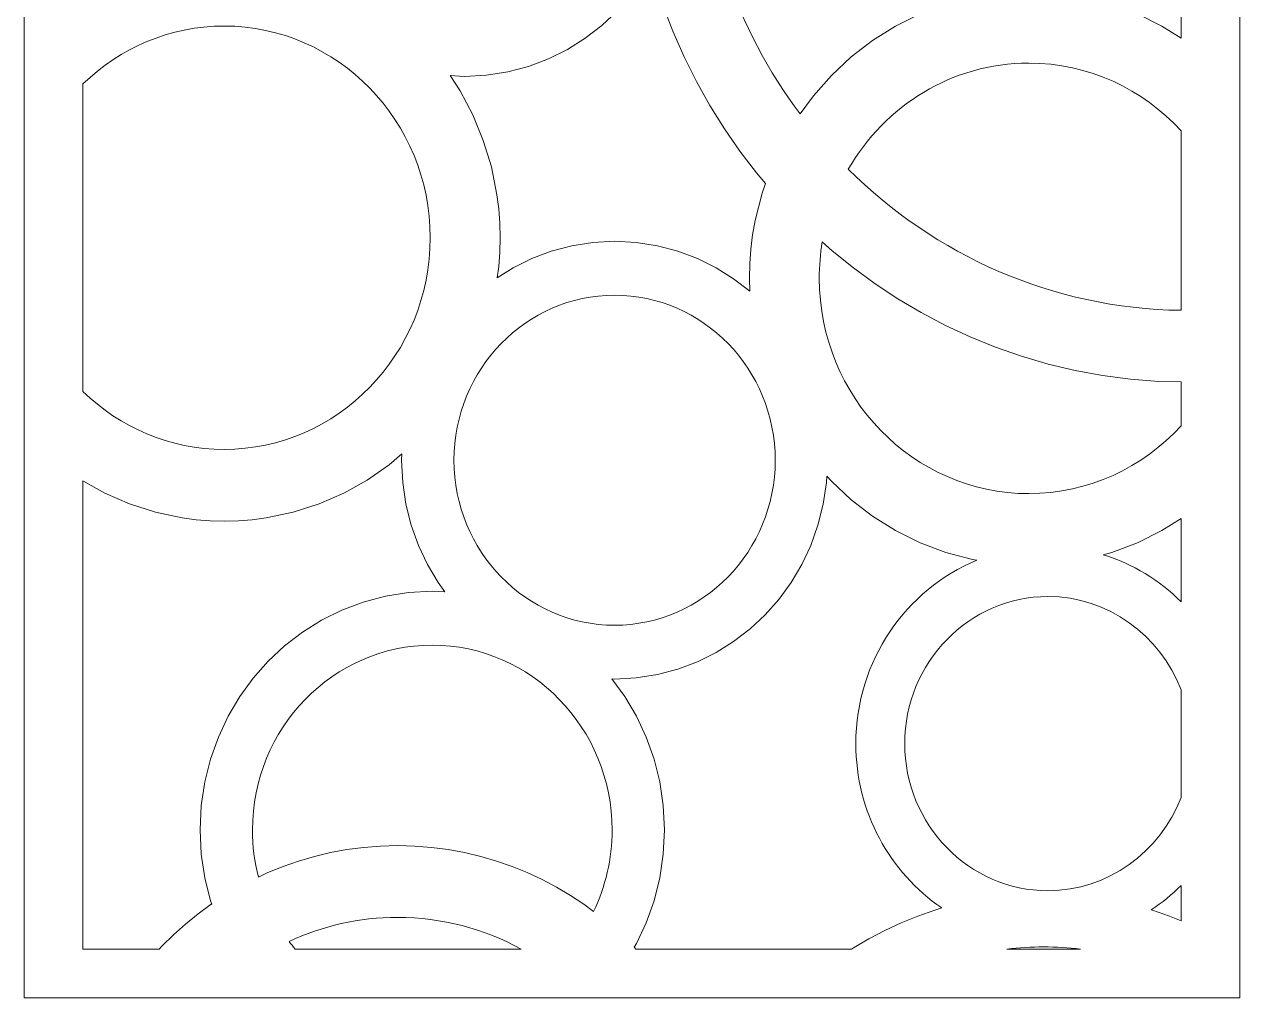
# Model space of a CAD drawing. Header units: centimetres. Extents: x -9.3 to 6.2, y -13.9 to 13.9.
# Drawn here: x -9.28 to -2.19, y -13.86 to -8.18 of the extents above; entities that cross this region are included whole.
import ezdxf

# ---------------------------------------------------------------- set-up
doc = ezdxf.new("R2010")
doc.units = ezdxf.units.CM
doc.header["$MEASUREMENT"] = 0
doc.layers.add('layer 1', color=7, linetype='Continuous')

msp = doc.modelspace()

# ---------------------------------------------------------------- linework, layer by layer
at = {"layer": 'layer 1', "color": 177, "lineweight": 9}
for points, knots in [([(-9.27723, 13.91214), (-9.27723, 13.91214), (-2.19323, 13.91214), (-2.19323, 13.91214), (-2.19323, 13.91214), (-2.19323, 13.91214), (-2.19323, -13.8571), (-2.19323, -13.8571), (-2.19323, -13.8571), (-2.19323, -13.8571), (-9.27723, -13.8571), (-9.27723, -13.8571), (-9.27723, -13.8571), (-9.27723, -13.8571), (-9.27723, 13.91214), (-9.27723, 13.91214)], [0, 0, 0, 0, 0.2, 0.2, 0.2, 0.2, 0.4, 0.4, 0.4, 0.4, 0.6, 0.6, 0.6, 0.6, 1, 1, 1, 1]), ([(-2.535, -6.63004), (-2.535, -6.63004), (-2.535, -8.26272), (-2.535, -8.26272), (-2.535, -8.26272), (-2.535, -8.26272), (-2.64666, -8.19287), (-2.64666, -8.19287), (-2.64666, -8.19287), (-2.64666, -8.19287), (-2.78906, -8.1222), (-2.78906, -8.1222), (-2.78906, -8.1222), (-2.78906, -8.1222), (-2.93883, -8.06568), (-2.93883, -8.06568), (-2.93883, -8.06568), (-2.93883, -8.06568), (-3.09506, -8.02423), (-3.09506, -8.02423), (-3.09506, -8.02423), (-3.09506, -8.02423), (-3.17526, -8.00944), (-3.17526, -8.00944), (-3.17526, -8.00944), (-3.17526, -8.00944), (-3.2567, -7.99875), (-3.2567, -7.99875), (-3.2567, -7.99875), (-3.2567, -7.99875), (-3.33919, -7.99227), (-3.33919, -7.99227), (-3.33919, -7.99227), (-3.33919, -7.99227), (-3.42257, -7.9901), (-3.42257, -7.9901), (-3.42257, -7.9901), (-3.42257, -7.9901), (-3.50595, -7.99227), (-3.50595, -7.99227), (-3.50595, -7.99227), (-3.50595, -7.99227), (-3.58846, -7.99875), (-3.58846, -7.99875), (-3.58846, -7.99875), (-3.58846, -7.99875), (-3.66988, -8.00944), (-3.66988, -8.00944), (-3.66988, -8.00944), (-3.66988, -8.00944), (-3.7501, -8.02423), (-3.7501, -8.02423), (-3.7501, -8.02423), (-3.7501, -8.02423), (-3.90631, -8.06568), (-3.90631, -8.06568), (-3.90631, -8.06568), (-3.90631, -8.06568), (-4.05608, -8.1222), (-4.05608, -8.1222), (-4.05608, -8.1222), (-4.05608, -8.1222), (-4.19848, -8.19287), (-4.19848, -8.19287), (-4.19848, -8.19287), (-4.19848, -8.19287), (-4.33263, -8.27679), (-4.33263, -8.27679), (-4.33263, -8.27679), (-4.33263, -8.27679), (-4.45781, -8.37308), (-4.45781, -8.37308), (-4.45781, -8.37308), (-4.45781, -8.37308), (-4.57325, -8.48093), (-4.57325, -8.48093), (-4.57325, -8.48093), (-4.57325, -8.48093), (-4.67818, -8.59958), (-4.67818, -8.59958), (-4.67818, -8.59958), (-4.67818, -8.59958), (-4.75513, -8.70522), (-4.75513, -8.70522), (-4.75513, -8.70522), (-5.12606, -8.21079), (-5.34719, -7.59212), (-5.34719, -6.92195), (-5.34719, -6.92195), (-5.34719, -6.22322), (-5.10686, -5.58043), (-4.70693, -5.07614), (-4.70693, -5.07614), (-4.70693, -5.07614), (-4.70744, -5.07725), (-4.70744, -5.07725), (-4.70744, -5.07725), (-4.70744, -5.07725), (-4.75313, -5.20518), (-4.75313, -5.20518), (-4.75313, -5.20518), (-4.75313, -5.20518), (-4.78665, -5.33859), (-4.78665, -5.33859), (-4.78665, -5.33859), (-4.78665, -5.33859), (-4.80726, -5.47667), (-4.80726, -5.47667), (-4.80726, -5.47667), (-4.80726, -5.47667), (-4.81428, -5.61838), (-4.81428, -5.61838), (-4.81428, -5.61838), (-4.81428, -5.61838), (-4.80726, -5.76011), (-4.80726, -5.76011), (-4.80726, -5.76011), (-4.80726, -5.76011), (-4.78665, -5.89818), (-4.78665, -5.89818), (-4.78665, -5.89818), (-4.78665, -5.89818), (-4.75313, -6.03159), (-4.75313, -6.03159), (-4.75313, -6.03159), (-4.75313, -6.03159), (-4.70744, -6.15953), (-4.70744, -6.15953), (-4.70744, -6.15953), (-4.70744, -6.15953), (-4.65027, -6.28115), (-4.65027, -6.28115), (-4.65027, -6.28115), (-4.65027, -6.28115), (-4.5824, -6.39579), (-4.5824, -6.39579), (-4.5824, -6.39579), (-4.5824, -6.39579), (-4.50449, -6.50272), (-4.50449, -6.50272), (-4.50449, -6.50272), (-4.50449, -6.50272), (-4.41723, -6.60136), (-4.41723, -6.60136), (-4.41723, -6.60136), (-4.41723, -6.60136), (-4.32126, -6.69104), (-4.32126, -6.69104), (-4.32126, -6.69104), (-4.32126, -6.69104), (-4.2172, -6.77111), (-4.2172, -6.77111), (-4.2172, -6.77111), (-4.2172, -6.77111), (-4.10566, -6.84087), (-4.10566, -6.84087), (-4.10566, -6.84087), (-4.10566, -6.84087), (-3.98731, -6.89961), (-3.98731, -6.89961), (-3.98731, -6.89961), (-3.98731, -6.89961), (-3.86284, -6.94658), (-3.86284, -6.94658), (-3.86284, -6.94658), (-3.86284, -6.94658), (-3.73302, -6.98102), (-3.73302, -6.98102), (-3.73302, -6.98102), (-3.73302, -6.98102), (-3.59867, -7.00221), (-3.59867, -7.00221), (-3.59867, -7.00221), (-3.59867, -7.00221), (-3.46077, -7.0094), (-3.46077, -7.0094), (-3.46077, -7.0094), (-3.46077, -7.0094), (-3.32289, -7.00221), (-3.32289, -7.00221), (-3.32289, -7.00221), (-3.32289, -7.00221), (-3.18854, -6.98102), (-3.18854, -6.98102), (-3.18854, -6.98102), (-3.18854, -6.98102), (-3.0587, -6.94658), (-3.0587, -6.94658), (-3.0587, -6.94658), (-3.0587, -6.94658), (-2.93423, -6.89961), (-2.93423, -6.89961), (-2.93423, -6.89961), (-2.93423, -6.89961), (-2.81588, -6.84087), (-2.81588, -6.84087), (-2.81588, -6.84087), (-2.81588, -6.84087), (-2.70435, -6.77111), (-2.70435, -6.77111), (-2.70435, -6.77111), (-2.70435, -6.77111), (-2.60028, -6.69104), (-2.60028, -6.69104), (-2.60028, -6.69104), (-2.60028, -6.69104), (-2.535, -6.63004), (-2.535, -6.63004)], [0, 0, 0, 0, 0.0188679, 0.0188679, 0.0188679, 0.0188679, 0.0377358, 0.0377358, 0.0377358, 0.0377358, 0.0566038, 0.0566038, 0.0566038, 0.0566038, 0.0754717, 0.0754717, 0.0754717, 0.0754717, 0.0943396, 0.0943396, 0.0943396, 0.0943396, 0.1132075, 0.1132075, 0.1132075, 0.1132075, 0.1320755, 0.1320755, 0.1320755, 0.1320755, 0.1509434, 0.1509434, 0.1509434, 0.1509434, 0.1698113, 0.1698113, 0.1698113, 0.1698113, 0.1886792, 0.1886792, 0.1886792, 0.1886792, 0.2075472, 0.2075472, 0.2075472, 0.2075472, 0.2264151, 0.2264151, 0.2264151, 0.2264151, 0.245283, 0.245283, 0.245283, 0.245283, 0.2641509, 0.2641509, 0.2641509, 0.2641509, 0.2830189, 0.2830189, 0.2830189, 0.2830189, 0.3018868, 0.3018868, 0.3018868, 0.3018868, 0.3207547, 0.3207547, 0.3207547, 0.3207547, 0.3396226, 0.3396226, 0.3396226, 0.3396226, 0.3584906, 0.3584906, 0.3584906, 0.3584906, 0.3773585, 0.3773585, 0.3773585, 0.3773585, 0.3962264, 0.3962264, 0.3962264, 0.3962264, 0.4150943, 0.4150943, 0.4150943, 0.4150943, 0.4339623, 0.4339623, 0.4339623, 0.4339623, 0.4528302, 0.4528302, 0.4528302, 0.4528302, 0.4716981, 0.4716981, 0.4716981, 0.4716981, 0.490566, 0.490566, 0.490566, 0.490566, 0.509434, 0.509434, 0.509434, 0.509434, 0.5283019, 0.5283019, 0.5283019, 0.5283019, 0.5471698, 0.5471698, 0.5471698, 0.5471698, 0.5660377, 0.5660377, 0.5660377, 0.5660377, 0.5849057, 0.5849057, 0.5849057, 0.5849057, 0.6037736, 0.6037736, 0.6037736, 0.6037736, 0.6226415, 0.6226415, 0.6226415, 0.6226415, 0.6415094, 0.6415094, 0.6415094, 0.6415094, 0.6603774, 0.6603774, 0.6603774, 0.6603774, 0.6792453, 0.6792453, 0.6792453, 0.6792453, 0.6981132, 0.6981132, 0.6981132, 0.6981132, 0.7169811, 0.7169811, 0.7169811, 0.7169811, 0.7358491, 0.7358491, 0.7358491, 0.7358491, 0.754717, 0.754717, 0.754717, 0.754717, 0.7735849, 0.7735849, 0.7735849, 0.7735849, 0.7924528, 0.7924528, 0.7924528, 0.7924528, 0.8113208, 0.8113208, 0.8113208, 0.8113208, 0.8301887, 0.8301887, 0.8301887, 0.8301887, 0.8490566, 0.8490566, 0.8490566, 0.8490566, 0.8679245, 0.8679245, 0.8679245, 0.8679245, 0.8867925, 0.8867925, 0.8867925, 0.8867925, 0.9056604, 0.9056604, 0.9056604, 0.9056604, 0.9245283, 0.9245283, 0.9245283, 0.9245283, 0.9433962, 0.9433962, 0.9433962, 0.9433962, 0.9622642, 0.9622642, 0.9622642, 0.9622642, 1, 1, 1, 1]), ([(-5.62673, -7.84605), (-5.62673, -7.84605), (-5.6074, -7.91575), (-5.6074, -7.91575), (-5.6074, -7.91575), (-5.6074, -7.91575), (-5.55602, -8.07127), (-5.55602, -8.07127), (-5.55602, -8.07127), (-5.55602, -8.07127), (-5.49752, -8.22327), (-5.49752, -8.22327), (-5.49752, -8.22327), (-5.49752, -8.22327), (-5.43213, -8.37154), (-5.43213, -8.37154), (-5.43213, -8.37154), (-5.43213, -8.37154), (-5.36005, -8.51584), (-5.36005, -8.51584), (-5.36005, -8.51584), (-5.36005, -8.51584), (-5.2815, -8.65595), (-5.2815, -8.65595), (-5.2815, -8.65595), (-5.2815, -8.65595), (-5.19669, -8.79168), (-5.19669, -8.79168), (-5.19669, -8.79168), (-5.19669, -8.79168), (-5.10582, -8.92283), (-5.10582, -8.92283), (-5.10582, -8.92283), (-5.10582, -8.92283), (-5.00912, -9.04919), (-5.00912, -9.04919), (-5.00912, -9.04919), (-5.00912, -9.04919), (-4.95737, -9.11056), (-4.95737, -9.11056), (-4.95737, -9.11056), (-4.95737, -9.11056), (-4.97729, -9.16636), (-4.97729, -9.16636), (-4.97729, -9.16636), (-4.97729, -9.16636), (-5.01762, -9.3269), (-5.01762, -9.3269), (-5.01762, -9.3269), (-5.01762, -9.3269), (-5.03202, -9.40935), (-5.03202, -9.40935), (-5.03202, -9.40935), (-5.03202, -9.40935), (-5.04243, -9.49304), (-5.04243, -9.49304), (-5.04243, -9.49304), (-5.04243, -9.49304), (-5.04873, -9.57781), (-5.04873, -9.57781), (-5.04873, -9.57781), (-5.04873, -9.57781), (-5.05086, -9.66351), (-5.05086, -9.66351), (-5.05086, -9.66351), (-5.05086, -9.66351), (-5.04899, -9.7384), (-5.04899, -9.7384), (-5.04899, -9.7384), (-5.04899, -9.7384), (-5.14276, -9.66627), (-5.14276, -9.66627), (-5.14276, -9.66627), (-5.14276, -9.66627), (-5.24507, -9.60229), (-5.24507, -9.60229), (-5.24507, -9.60229), (-5.24507, -9.60229), (-5.35364, -9.54839), (-5.35364, -9.54839), (-5.35364, -9.54839), (-5.35364, -9.54839), (-5.46784, -9.50529), (-5.46784, -9.50529), (-5.46784, -9.50529), (-5.46784, -9.50529), (-5.58697, -9.47369), (-5.58697, -9.47369), (-5.58697, -9.47369), (-5.58697, -9.47369), (-5.71018, -9.45426), (-5.71018, -9.45426), (-5.71018, -9.45426), (-5.71018, -9.45426), (-5.83669, -9.44766), (-5.83669, -9.44766), (-5.83669, -9.44766), (-5.83669, -9.44766), (-5.96318, -9.45426), (-5.96318, -9.45426), (-5.96318, -9.45426), (-5.96318, -9.45426), (-6.08642, -9.47369), (-6.08642, -9.47369), (-6.08642, -9.47369), (-6.08642, -9.47369), (-6.20553, -9.50529), (-6.20553, -9.50529), (-6.20553, -9.50529), (-6.20553, -9.50529), (-6.31973, -9.54839), (-6.31973, -9.54839), (-6.31973, -9.54839), (-6.31973, -9.54839), (-6.4283, -9.60229), (-6.4283, -9.60229), (-6.4283, -9.60229), (-6.4283, -9.60229), (-6.52041, -9.65989), (-6.52041, -9.65989), (-6.52041, -9.65989), (-6.52041, -9.65989), (-6.51236, -9.5951), (-6.51236, -9.5951), (-6.51236, -9.5951), (-6.51236, -9.5951), (-6.50614, -9.51137), (-6.50614, -9.51137), (-6.50614, -9.51137), (-6.50614, -9.51137), (-6.50405, -9.42678), (-6.50405, -9.42678), (-6.50405, -9.42678), (-6.50405, -9.42678), (-6.50614, -9.34216), (-6.50614, -9.34216), (-6.50614, -9.34216), (-6.50614, -9.34216), (-6.51236, -9.25843), (-6.51236, -9.25843), (-6.51236, -9.25843), (-6.51236, -9.25843), (-6.52263, -9.17579), (-6.52263, -9.17579), (-6.52263, -9.17579), (-6.52263, -9.17579), (-6.5549, -9.01436), (-6.5549, -9.01436), (-6.5549, -9.01436), (-6.5549, -9.01436), (-6.60208, -8.85895), (-6.60208, -8.85895), (-6.60208, -8.85895), (-6.60208, -8.85895), (-6.6633, -8.71059), (-6.6633, -8.71059), (-6.6633, -8.71059), (-6.6633, -8.71059), (-6.73766, -8.57015), (-6.73766, -8.57015), (-6.73766, -8.57015), (-6.73766, -8.57015), (-6.79582, -8.48179), (-6.79582, -8.48179), (-6.79582, -8.48179), (-6.79582, -8.48179), (-6.71274, -8.48612), (-6.71274, -8.48612), (-6.71274, -8.48612), (-6.71274, -8.48612), (-6.58418, -8.47943), (-6.58418, -8.47943), (-6.58418, -8.47943), (-6.58418, -8.47943), (-6.45892, -8.45968), (-6.45892, -8.45968), (-6.45892, -8.45968), (-6.45892, -8.45968), (-6.33786, -8.42755), (-6.33786, -8.42755), (-6.33786, -8.42755), (-6.33786, -8.42755), (-6.22179, -8.38376), (-6.22179, -8.38376), (-6.22179, -8.38376), (-6.22179, -8.38376), (-6.11144, -8.32899), (-6.11144, -8.32899), (-6.11144, -8.32899), (-6.11144, -8.32899), (-6.00745, -8.26394), (-6.00745, -8.26394), (-6.00745, -8.26394), (-6.00745, -8.26394), (-5.91045, -8.18931), (-5.91045, -8.18931), (-5.91045, -8.18931), (-5.91045, -8.18931), (-5.82098, -8.10572), (-5.82098, -8.10572), (-5.82098, -8.10572), (-5.82098, -8.10572), (-5.73963, -8.01376), (-5.73963, -8.01376), (-5.73963, -8.01376), (-5.73963, -8.01376), (-5.66702, -7.91408), (-5.66702, -7.91408), (-5.66702, -7.91408), (-5.66702, -7.91408), (-5.62673, -7.84605), (-5.62673, -7.84605)], [0, 0, 0, 0, 0.0185185, 0.0185185, 0.0185185, 0.0185185, 0.037037, 0.037037, 0.037037, 0.037037, 0.0555556, 0.0555556, 0.0555556, 0.0555556, 0.0740741, 0.0740741, 0.0740741, 0.0740741, 0.0925926, 0.0925926, 0.0925926, 0.0925926, 0.1111111, 0.1111111, 0.1111111, 0.1111111, 0.1296296, 0.1296296, 0.1296296, 0.1296296, 0.1481481, 0.1481481, 0.1481481, 0.1481481, 0.1666667, 0.1666667, 0.1666667, 0.1666667, 0.1851852, 0.1851852, 0.1851852, 0.1851852, 0.2037037, 0.2037037, 0.2037037, 0.2037037, 0.2222222, 0.2222222, 0.2222222, 0.2222222, 0.2407407, 0.2407407, 0.2407407, 0.2407407, 0.2592593, 0.2592593, 0.2592593, 0.2592593, 0.2777778, 0.2777778, 0.2777778, 0.2777778, 0.2962963, 0.2962963, 0.2962963, 0.2962963, 0.3148148, 0.3148148, 0.3148148, 0.3148148, 0.3333333, 0.3333333, 0.3333333, 0.3333333, 0.3518519, 0.3518519, 0.3518519, 0.3518519, 0.3703704, 0.3703704, 0.3703704, 0.3703704, 0.3888889, 0.3888889, 0.3888889, 0.3888889, 0.4074074, 0.4074074, 0.4074074, 0.4074074, 0.4259259, 0.4259259, 0.4259259, 0.4259259, 0.4444444, 0.4444444, 0.4444444, 0.4444444, 0.462963, 0.462963, 0.462963, 0.462963, 0.4814815, 0.4814815, 0.4814815, 0.4814815, 0.5, 0.5, 0.5, 0.5, 0.5185185, 0.5185185, 0.5185185, 0.5185185, 0.537037, 0.537037, 0.537037, 0.537037, 0.5555556, 0.5555556, 0.5555556, 0.5555556, 0.5740741, 0.5740741, 0.5740741, 0.5740741, 0.5925926, 0.5925926, 0.5925926, 0.5925926, 0.6111111, 0.6111111, 0.6111111, 0.6111111, 0.6296296, 0.6296296, 0.6296296, 0.6296296, 0.6481481, 0.6481481, 0.6481481, 0.6481481, 0.6666667, 0.6666667, 0.6666667, 0.6666667, 0.6851852, 0.6851852, 0.6851852, 0.6851852, 0.7037037, 0.7037037, 0.7037037, 0.7037037, 0.7222222, 0.7222222, 0.7222222, 0.7222222, 0.7407407, 0.7407407, 0.7407407, 0.7407407, 0.7592593, 0.7592593, 0.7592593, 0.7592593, 0.7777778, 0.7777778, 0.7777778, 0.7777778, 0.7962963, 0.7962963, 0.7962963, 0.7962963, 0.8148148, 0.8148148, 0.8148148, 0.8148148, 0.8333333, 0.8333333, 0.8333333, 0.8333333, 0.8518519, 0.8518519, 0.8518519, 0.8518519, 0.8703704, 0.8703704, 0.8703704, 0.8703704, 0.8888889, 0.8888889, 0.8888889, 0.8888889, 0.9074074, 0.9074074, 0.9074074, 0.9074074, 0.9259259, 0.9259259, 0.9259259, 0.9259259, 0.9444444, 0.9444444, 0.9444444, 0.9444444, 0.962963, 0.962963, 0.962963, 0.962963, 1, 1, 1, 1]), ([(-8.93547, -10.32337), (-8.93547, -10.32337), (-8.93547, -8.53013), (-8.93547, -8.53013), (-8.93547, -8.53013), (-8.72021, -8.32116), (-8.43024, -8.19272), (-8.11196, -8.19272), (-8.11196, -8.19272), (-7.45062, -8.19272), (-6.91122, -8.74709), (-6.91122, -9.42678), (-6.91122, -9.42678), (-6.91122, -10.10646), (-7.45062, -10.66081), (-8.11196, -10.66081), (-8.11196, -10.66081), (-8.43024, -10.66081), (-8.72021, -10.53233), (-8.93547, -10.32337)], [0, 0, 0, 0, 0.1666667, 0.1666667, 0.1666667, 0.1666667, 0.3333333, 0.3333333, 0.3333333, 0.3333333, 0.5, 0.5, 0.5, 0.5, 0.6666667, 0.6666667, 0.6666667, 0.6666667, 1, 1, 1, 1]), ([(-2.535, -8.80319), (-2.535, -8.80319), (-2.535, -9.84993), (-2.535, -9.84993), (-2.535, -9.84993), (-3.28676, -9.83999), (-3.96985, -9.5282), (-4.47453, -9.02754), (-4.47453, -9.02754), (-4.26173, -8.65759), (-3.86957, -8.40854), (-3.42257, -8.40854), (-3.42257, -8.40854), (-3.0735, -8.40854), (-2.7579, -8.56044), (-2.535, -8.80319)], [0, 0, 0, 0, 0.2, 0.2, 0.2, 0.2, 0.4, 0.4, 0.4, 0.4, 0.6, 0.6, 0.6, 0.6, 1, 1, 1, 1]), ([(-2.535, -10.26767), (-2.535, -10.26767), (-2.535, -10.52377), (-2.535, -10.52377), (-2.535, -10.52377), (-2.7579, -10.76652), (-3.07348, -10.91847), (-3.42257, -10.91847), (-3.42257, -10.91847), (-4.09514, -10.91847), (-4.64369, -10.3547), (-4.64369, -9.66351), (-4.64369, -9.66351), (-4.64369, -9.59107), (-4.63758, -9.52003), (-4.62602, -9.4509), (-4.62602, -9.4509), (-4.62602, -9.4509), (-4.5678, -9.50274), (-4.5678, -9.50274), (-4.5678, -9.50274), (-4.5678, -9.50274), (-4.44485, -9.60214), (-4.44485, -9.60214), (-4.44485, -9.60214), (-4.44485, -9.60214), (-4.31724, -9.69551), (-4.31724, -9.69551), (-4.31724, -9.69551), (-4.31724, -9.69551), (-4.18516, -9.78267), (-4.18516, -9.78267), (-4.18516, -9.78267), (-4.18516, -9.78267), (-4.04882, -9.86339), (-4.04882, -9.86339), (-4.04882, -9.86339), (-4.04882, -9.86339), (-3.90842, -9.93749), (-3.90842, -9.93749), (-3.90842, -9.93749), (-3.90842, -9.93749), (-3.76416, -10.00468), (-3.76416, -10.00468), (-3.76416, -10.00468), (-3.76416, -10.00468), (-3.61627, -10.06482), (-3.61627, -10.06482), (-3.61627, -10.06482), (-3.61627, -10.06482), (-3.46494, -10.11761), (-3.46494, -10.11761), (-3.46494, -10.11761), (-3.46494, -10.11761), (-3.31039, -10.16288), (-3.31039, -10.16288), (-3.31039, -10.16288), (-3.31039, -10.16288), (-3.15287, -10.20042), (-3.15287, -10.20042), (-3.15287, -10.20042), (-3.15287, -10.20042), (-2.99263, -10.22996), (-2.99263, -10.22996), (-2.99263, -10.22996), (-2.99263, -10.22996), (-2.82988, -10.25132), (-2.82988, -10.25132), (-2.82988, -10.25132), (-2.82988, -10.25132), (-2.66489, -10.26428), (-2.66489, -10.26428), (-2.66489, -10.26428), (-2.66489, -10.26428), (-2.535, -10.26767), (-2.535, -10.26767)], [0, 0, 0, 0, 0.05, 0.05, 0.05, 0.05, 0.1, 0.1, 0.1, 0.1, 0.15, 0.15, 0.15, 0.15, 0.2, 0.2, 0.2, 0.2, 0.25, 0.25, 0.25, 0.25, 0.3, 0.3, 0.3, 0.3, 0.35, 0.35, 0.35, 0.35, 0.4, 0.4, 0.4, 0.4, 0.45, 0.45, 0.45, 0.45, 0.5, 0.5, 0.5, 0.5, 0.55, 0.55, 0.55, 0.55, 0.6, 0.6, 0.6, 0.6, 0.65, 0.65, 0.65, 0.65, 0.7, 0.7, 0.7, 0.7, 0.75, 0.75, 0.75, 0.75, 0.8, 0.8, 0.8, 0.8, 0.85, 0.85, 0.85, 0.85, 0.9, 0.9, 0.9, 0.9, 1, 1, 1, 1]), ([(-6.77287, -10.72363), (-6.77287, -11.25356), (-6.35231, -11.68578), (-5.83669, -11.68578), (-5.83669, -11.68578), (-5.32105, -11.68578), (-4.90049, -11.25356), (-4.90049, -10.72363), (-4.90049, -10.72363), (-4.90049, -10.1937), (-5.32105, -9.7615), (-5.83669, -9.7615), (-5.83669, -9.7615), (-6.35231, -9.7615), (-6.77287, -10.1937), (-6.77287, -10.72363)], [0, 0, 0, 0, 0.2, 0.2, 0.2, 0.2, 0.4, 0.4, 0.4, 0.4, 0.6, 0.6, 0.6, 0.6, 1, 1, 1, 1]), ([(-8.49108, -13.57374), (-8.49108, -13.57374), (-8.93547, -13.57374), (-8.93547, -13.57374), (-8.93547, -13.57374), (-8.93547, -13.57374), (-8.93547, -10.84477), (-8.93547, -10.84477), (-8.93547, -10.84477), (-8.93547, -10.84477), (-8.80884, -10.9156), (-8.80884, -10.9156), (-8.80884, -10.9156), (-8.80884, -10.9156), (-8.66447, -10.97853), (-8.66447, -10.97853), (-8.66447, -10.97853), (-8.66447, -10.97853), (-8.51325, -11.02702), (-8.51325, -11.02702), (-8.51325, -11.02702), (-8.51325, -11.02702), (-8.35617, -11.06018), (-8.35617, -11.06018), (-8.35617, -11.06018), (-8.35617, -11.06018), (-8.27576, -11.07072), (-8.27576, -11.07072), (-8.27576, -11.07072), (-8.27576, -11.07072), (-8.1943, -11.07711), (-8.1943, -11.07711), (-8.1943, -11.07711), (-8.1943, -11.07711), (-8.11196, -11.07928), (-8.11196, -11.07928), (-8.11196, -11.07928), (-8.11196, -11.07928), (-8.02963, -11.07711), (-8.02963, -11.07711), (-8.02963, -11.07711), (-8.02963, -11.07711), (-7.94817, -11.07072), (-7.94817, -11.07072), (-7.94817, -11.07072), (-7.94817, -11.07072), (-7.86775, -11.06018), (-7.86775, -11.06018), (-7.86775, -11.06018), (-7.86775, -11.06018), (-7.71067, -11.02702), (-7.71067, -11.02702), (-7.71067, -11.02702), (-7.71067, -11.02702), (-7.55945, -10.97853), (-7.55945, -10.97853), (-7.55945, -10.97853), (-7.55945, -10.97853), (-7.4151, -10.91562), (-7.4151, -10.91562), (-7.4151, -10.91562), (-7.4151, -10.91562), (-7.27843, -10.83918), (-7.27843, -10.83918), (-7.27843, -10.83918), (-7.27843, -10.83918), (-7.15031, -10.75009), (-7.15031, -10.75009), (-7.15031, -10.75009), (-7.15031, -10.75009), (-7.07646, -10.68741), (-7.07646, -10.68741), (-7.07646, -10.68741), (-7.07646, -10.68741), (-7.07824, -10.72363), (-7.07824, -10.72363), (-7.07824, -10.72363), (-7.07824, -10.72363), (-7.07181, -10.85364), (-7.07181, -10.85364), (-7.07181, -10.85364), (-7.07181, -10.85364), (-7.05292, -10.98028), (-7.05292, -10.98028), (-7.05292, -10.98028), (-7.05292, -10.98028), (-7.02216, -11.1027), (-7.02216, -11.1027), (-7.02216, -11.1027), (-7.02216, -11.1027), (-6.98023, -11.22007), (-6.98023, -11.22007), (-6.98023, -11.22007), (-6.98023, -11.22007), (-6.92779, -11.33165), (-6.92779, -11.33165), (-6.92779, -11.33165), (-6.92779, -11.33165), (-6.86554, -11.43679), (-6.86554, -11.43679), (-6.86554, -11.43679), (-6.86554, -11.43679), (-6.82544, -11.49183), (-6.82544, -11.49183), (-6.82544, -11.49183), (-6.82544, -11.49183), (-6.89934, -11.48797), (-6.89934, -11.48797), (-6.89934, -11.48797), (-6.89934, -11.48797), (-7.03725, -11.49518), (-7.03725, -11.49518), (-7.03725, -11.49518), (-7.03725, -11.49518), (-7.17159, -11.51635), (-7.17159, -11.51635), (-7.17159, -11.51635), (-7.17159, -11.51635), (-7.30141, -11.5508), (-7.30141, -11.5508), (-7.30141, -11.5508), (-7.30141, -11.5508), (-7.42589, -11.59777), (-7.42589, -11.59777), (-7.42589, -11.59777), (-7.42589, -11.59777), (-7.54423, -11.65652), (-7.54423, -11.65652), (-7.54423, -11.65652), (-7.54423, -11.65652), (-7.65577, -11.72628), (-7.65577, -11.72628), (-7.65577, -11.72628), (-7.65577, -11.72628), (-7.75983, -11.80633), (-7.75983, -11.80633), (-7.75983, -11.80633), (-7.75983, -11.80633), (-7.85581, -11.89601), (-7.85581, -11.89601), (-7.85581, -11.89601), (-7.85581, -11.89601), (-7.94307, -11.99465), (-7.94307, -11.99465), (-7.94307, -11.99465), (-7.94307, -11.99465), (-8.02097, -12.1016), (-8.02097, -12.1016), (-8.02097, -12.1016), (-8.02097, -12.1016), (-8.08885, -12.21622), (-8.08885, -12.21622), (-8.08885, -12.21622), (-8.08885, -12.21622), (-8.14601, -12.33786), (-8.14601, -12.33786), (-8.14601, -12.33786), (-8.14601, -12.33786), (-8.19171, -12.46577), (-8.19171, -12.46577), (-8.19171, -12.46577), (-8.19171, -12.46577), (-8.22523, -12.59921), (-8.22523, -12.59921), (-8.22523, -12.59921), (-8.22523, -12.59921), (-8.24583, -12.73726), (-8.24583, -12.73726), (-8.24583, -12.73726), (-8.24583, -12.73726), (-8.25285, -12.87899), (-8.25285, -12.87899), (-8.25285, -12.87899), (-8.25285, -12.87899), (-8.24583, -13.02072), (-8.24583, -13.02072), (-8.24583, -13.02072), (-8.24583, -13.02072), (-8.22523, -13.15879), (-8.22523, -13.15879), (-8.22523, -13.15879), (-8.22523, -13.15879), (-8.19171, -13.29221), (-8.19171, -13.29221), (-8.19171, -13.29221), (-8.19171, -13.29221), (-8.18503, -13.31091), (-8.18503, -13.31091), (-8.18503, -13.31091), (-8.18503, -13.31091), (-8.18775, -13.31269), (-8.18775, -13.31269), (-8.18775, -13.31269), (-8.18775, -13.31269), (-8.26389, -13.36842), (-8.26389, -13.36842), (-8.26389, -13.36842), (-8.26389, -13.36842), (-8.33722, -13.42769), (-8.33722, -13.42769), (-8.33722, -13.42769), (-8.33722, -13.42769), (-8.40763, -13.49042), (-8.40763, -13.49042), (-8.40763, -13.49042), (-8.40763, -13.49042), (-8.47507, -13.55649), (-8.47507, -13.55649), (-8.47507, -13.55649), (-8.47507, -13.55649), (-8.49108, -13.57374), (-8.49108, -13.57374)], [0, 0, 0, 0, 0.0185185, 0.0185185, 0.0185185, 0.0185185, 0.037037, 0.037037, 0.037037, 0.037037, 0.0555556, 0.0555556, 0.0555556, 0.0555556, 0.0740741, 0.0740741, 0.0740741, 0.0740741, 0.0925926, 0.0925926, 0.0925926, 0.0925926, 0.1111111, 0.1111111, 0.1111111, 0.1111111, 0.1296296, 0.1296296, 0.1296296, 0.1296296, 0.1481481, 0.1481481, 0.1481481, 0.1481481, 0.1666667, 0.1666667, 0.1666667, 0.1666667, 0.1851852, 0.1851852, 0.1851852, 0.1851852, 0.2037037, 0.2037037, 0.2037037, 0.2037037, 0.2222222, 0.2222222, 0.2222222, 0.2222222, 0.2407407, 0.2407407, 0.2407407, 0.2407407, 0.2592593, 0.2592593, 0.2592593, 0.2592593, 0.2777778, 0.2777778, 0.2777778, 0.2777778, 0.2962963, 0.2962963, 0.2962963, 0.2962963, 0.3148148, 0.3148148, 0.3148148, 0.3148148, 0.3333333, 0.3333333, 0.3333333, 0.3333333, 0.3518519, 0.3518519, 0.3518519, 0.3518519, 0.3703704, 0.3703704, 0.3703704, 0.3703704, 0.3888889, 0.3888889, 0.3888889, 0.3888889, 0.4074074, 0.4074074, 0.4074074, 0.4074074, 0.4259259, 0.4259259, 0.4259259, 0.4259259, 0.4444444, 0.4444444, 0.4444444, 0.4444444, 0.462963, 0.462963, 0.462963, 0.462963, 0.4814815, 0.4814815, 0.4814815, 0.4814815, 0.5, 0.5, 0.5, 0.5, 0.5185185, 0.5185185, 0.5185185, 0.5185185, 0.537037, 0.537037, 0.537037, 0.537037, 0.5555556, 0.5555556, 0.5555556, 0.5555556, 0.5740741, 0.5740741, 0.5740741, 0.5740741, 0.5925926, 0.5925926, 0.5925926, 0.5925926, 0.6111111, 0.6111111, 0.6111111, 0.6111111, 0.6296296, 0.6296296, 0.6296296, 0.6296296, 0.6481481, 0.6481481, 0.6481481, 0.6481481, 0.6666667, 0.6666667, 0.6666667, 0.6666667, 0.6851852, 0.6851852, 0.6851852, 0.6851852, 0.7037037, 0.7037037, 0.7037037, 0.7037037, 0.7222222, 0.7222222, 0.7222222, 0.7222222, 0.7407407, 0.7407407, 0.7407407, 0.7407407, 0.7592593, 0.7592593, 0.7592593, 0.7592593, 0.7777778, 0.7777778, 0.7777778, 0.7777778, 0.7962963, 0.7962963, 0.7962963, 0.7962963, 0.8148148, 0.8148148, 0.8148148, 0.8148148, 0.8333333, 0.8333333, 0.8333333, 0.8333333, 0.8518519, 0.8518519, 0.8518519, 0.8518519, 0.8703704, 0.8703704, 0.8703704, 0.8703704, 0.8888889, 0.8888889, 0.8888889, 0.8888889, 0.9074074, 0.9074074, 0.9074074, 0.9074074, 0.9259259, 0.9259259, 0.9259259, 0.9259259, 0.9444444, 0.9444444, 0.9444444, 0.9444444, 0.962963, 0.962963, 0.962963, 0.962963, 1, 1, 1, 1]), ([(-4.45518, -13.57374), (-4.45518, -13.57374), (-5.71198, -13.57374), (-5.71198, -13.57374), (-5.71198, -13.57374), (-5.71198, -13.57374), (-5.72223, -13.56269), (-5.72223, -13.56269), (-5.72223, -13.56269), (-5.72223, -13.56269), (-5.70984, -13.54176), (-5.70984, -13.54176), (-5.70984, -13.54176), (-5.70984, -13.54176), (-5.65269, -13.42012), (-5.65269, -13.42012), (-5.65269, -13.42012), (-5.65269, -13.42012), (-5.60698, -13.29221), (-5.60698, -13.29221), (-5.60698, -13.29221), (-5.60698, -13.29221), (-5.57346, -13.15877), (-5.57346, -13.15877), (-5.57346, -13.15877), (-5.57346, -13.15877), (-5.55286, -13.02072), (-5.55286, -13.02072), (-5.55286, -13.02072), (-5.55286, -13.02072), (-5.54586, -12.87899), (-5.54586, -12.87899), (-5.54586, -12.87899), (-5.54586, -12.87899), (-5.55286, -12.73728), (-5.55286, -12.73728), (-5.55286, -12.73728), (-5.55286, -12.73728), (-5.57346, -12.59921), (-5.57346, -12.59921), (-5.57346, -12.59921), (-5.57346, -12.59921), (-5.60698, -12.46577), (-5.60698, -12.46577), (-5.60698, -12.46577), (-5.60698, -12.46577), (-5.65269, -12.33786), (-5.65269, -12.33786), (-5.65269, -12.33786), (-5.65269, -12.33786), (-5.70984, -12.21624), (-5.70984, -12.21624), (-5.70984, -12.21624), (-5.70984, -12.21624), (-5.77772, -12.1016), (-5.77772, -12.1016), (-5.77772, -12.1016), (-5.77772, -12.1016), (-5.85262, -11.99878), (-5.85262, -11.99878), (-5.85262, -11.99878), (-5.85262, -11.99878), (-5.83669, -11.99961), (-5.83669, -11.99961), (-5.83669, -11.99961), (-5.83669, -11.99961), (-5.7102, -11.99301), (-5.7102, -11.99301), (-5.7102, -11.99301), (-5.7102, -11.99301), (-5.58697, -11.97359), (-5.58697, -11.97359), (-5.58697, -11.97359), (-5.58697, -11.97359), (-5.46784, -11.94197), (-5.46784, -11.94197), (-5.46784, -11.94197), (-5.46784, -11.94197), (-5.35364, -11.89888), (-5.35364, -11.89888), (-5.35364, -11.89888), (-5.35364, -11.89888), (-5.24507, -11.84501), (-5.24507, -11.84501), (-5.24507, -11.84501), (-5.24507, -11.84501), (-5.14278, -11.78101), (-5.14278, -11.78101), (-5.14278, -11.78101), (-5.14278, -11.78101), (-5.04732, -11.70758), (-5.04732, -11.70758), (-5.04732, -11.70758), (-5.04732, -11.70758), (-4.95931, -11.62534), (-4.95931, -11.62534), (-4.95931, -11.62534), (-4.95931, -11.62534), (-4.87928, -11.53488), (-4.87928, -11.53488), (-4.87928, -11.53488), (-4.87928, -11.53488), (-4.80783, -11.43678), (-4.80783, -11.43678), (-4.80783, -11.43678), (-4.80783, -11.43678), (-4.74556, -11.33165), (-4.74556, -11.33165), (-4.74556, -11.33165), (-4.74556, -11.33165), (-4.69313, -11.22007), (-4.69313, -11.22007), (-4.69313, -11.22007), (-4.69313, -11.22007), (-4.6512, -11.10272), (-4.6512, -11.10272), (-4.6512, -11.10272), (-4.6512, -11.10272), (-4.62046, -10.98028), (-4.62046, -10.98028), (-4.62046, -10.98028), (-4.62046, -10.98028), (-4.60155, -10.85362), (-4.60155, -10.85362), (-4.60155, -10.85362), (-4.60155, -10.85362), (-4.59971, -10.81616), (-4.59971, -10.81616), (-4.59971, -10.81616), (-4.59971, -10.81616), (-4.57325, -10.84607), (-4.57325, -10.84607), (-4.57325, -10.84607), (-4.57325, -10.84607), (-4.45781, -10.95393), (-4.45781, -10.95393), (-4.45781, -10.95393), (-4.45781, -10.95393), (-4.33265, -11.05021), (-4.33265, -11.05021), (-4.33265, -11.05021), (-4.33265, -11.05021), (-4.19846, -11.13414), (-4.19846, -11.13414), (-4.19846, -11.13414), (-4.19846, -11.13414), (-4.05608, -11.2048), (-4.05608, -11.2048), (-4.05608, -11.2048), (-4.05608, -11.2048), (-3.90631, -11.26134), (-3.90631, -11.26134), (-3.90631, -11.26134), (-3.90631, -11.26134), (-3.75008, -11.30279), (-3.75008, -11.30279), (-3.75008, -11.30279), (-3.75008, -11.30279), (-3.72543, -11.30732), (-3.72543, -11.30732), (-3.72543, -11.30732), (-4.13804, -11.47709), (-4.43079, -11.89247), (-4.43079, -12.37592), (-4.43079, -12.37592), (-4.43079, -12.77499), (-4.23127, -13.12767), (-3.92956, -13.3341), (-3.92956, -13.3341), (-3.92956, -13.3341), (-3.9708, -13.3462), (-3.9708, -13.3462), (-3.9708, -13.3462), (-3.9708, -13.3462), (-4.07012, -13.38086), (-4.07012, -13.38086), (-4.07012, -13.38086), (-4.07012, -13.38086), (-4.1672, -13.42031), (-4.1672, -13.42031), (-4.1672, -13.42031), (-4.1672, -13.42031), (-4.26188, -13.46441), (-4.26188, -13.46441), (-4.26188, -13.46441), (-4.26188, -13.46441), (-4.35403, -13.51303), (-4.35403, -13.51303), (-4.35403, -13.51303), (-4.35403, -13.51303), (-4.44348, -13.56602), (-4.44348, -13.56602), (-4.44348, -13.56602), (-4.44348, -13.56602), (-4.45518, -13.57374), (-4.45518, -13.57374)], [0, 0, 0, 0, 0.02, 0.02, 0.02, 0.02, 0.04, 0.04, 0.04, 0.04, 0.06, 0.06, 0.06, 0.06, 0.08, 0.08, 0.08, 0.08, 0.1, 0.1, 0.1, 0.1, 0.12, 0.12, 0.12, 0.12, 0.14, 0.14, 0.14, 0.14, 0.16, 0.16, 0.16, 0.16, 0.18, 0.18, 0.18, 0.18, 0.2, 0.2, 0.2, 0.2, 0.22, 0.22, 0.22, 0.22, 0.24, 0.24, 0.24, 0.24, 0.26, 0.26, 0.26, 0.26, 0.28, 0.28, 0.28, 0.28, 0.3, 0.3, 0.3, 0.3, 0.32, 0.32, 0.32, 0.32, 0.34, 0.34, 0.34, 0.34, 0.36, 0.36, 0.36, 0.36, 0.38, 0.38, 0.38, 0.38, 0.4, 0.4, 0.4, 0.4, 0.42, 0.42, 0.42, 0.42, 0.44, 0.44, 0.44, 0.44, 0.46, 0.46, 0.46, 0.46, 0.48, 0.48, 0.48, 0.48, 0.5, 0.5, 0.5, 0.5, 0.52, 0.52, 0.52, 0.52, 0.54, 0.54, 0.54, 0.54, 0.56, 0.56, 0.56, 0.56, 0.58, 0.58, 0.58, 0.58, 0.6, 0.6, 0.6, 0.6, 0.62, 0.62, 0.62, 0.62, 0.64, 0.64, 0.64, 0.64, 0.66, 0.66, 0.66, 0.66, 0.68, 0.68, 0.68, 0.68, 0.7, 0.7, 0.7, 0.7, 0.72, 0.72, 0.72, 0.72, 0.74, 0.74, 0.74, 0.74, 0.76, 0.76, 0.76, 0.76, 0.78, 0.78, 0.78, 0.78, 0.8, 0.8, 0.8, 0.8, 0.82, 0.82, 0.82, 0.82, 0.84, 0.84, 0.84, 0.84, 0.86, 0.86, 0.86, 0.86, 0.88, 0.88, 0.88, 0.88, 0.9, 0.9, 0.9, 0.9, 0.92, 0.92, 0.92, 0.92, 0.94, 0.94, 0.94, 0.94, 0.96, 0.96, 0.96, 0.96, 1, 1, 1, 1]), ([(-2.535, -11.06428), (-2.535, -11.06428), (-2.535, -11.54868), (-2.535, -11.54868), (-2.535, -11.54868), (-2.66143, -11.42329), (-2.81631, -11.32809), (-2.98856, -11.27452), (-2.98856, -11.27452), (-2.98856, -11.27452), (-2.93883, -11.26134), (-2.93883, -11.26134), (-2.93883, -11.26134), (-2.93883, -11.26134), (-2.78906, -11.2048), (-2.78906, -11.2048), (-2.78906, -11.2048), (-2.78906, -11.2048), (-2.64668, -11.13414), (-2.64668, -11.13414), (-2.64668, -11.13414), (-2.64668, -11.13414), (-2.535, -11.06428), (-2.535, -11.06428)], [0, 0, 0, 0, 0.1428571, 0.1428571, 0.1428571, 0.1428571, 0.2857143, 0.2857143, 0.2857143, 0.2857143, 0.4285714, 0.4285714, 0.4285714, 0.4285714, 0.5714286, 0.5714286, 0.5714286, 0.5714286, 0.7142857, 0.7142857, 0.7142857, 0.7142857, 1, 1, 1, 1]), ([(-2.535, -12.06221), (-2.535, -12.06221), (-2.535, -12.68957), (-2.535, -12.68957), (-2.535, -12.68957), (-2.65726, -13.00753), (-2.95949, -13.23348), (-3.31145, -13.23348), (-3.31145, -13.23348), (-3.77103, -13.23348), (-4.14588, -12.84825), (-4.14588, -12.37592), (-4.14588, -12.37592), (-4.14588, -11.90358), (-3.77103, -11.51835), (-3.31145, -11.51835), (-3.31145, -11.51835), (-2.95949, -11.51835), (-2.65726, -11.74425), (-2.535, -12.06221)], [0, 0, 0, 0, 0.1666667, 0.1666667, 0.1666667, 0.1666667, 0.3333333, 0.3333333, 0.3333333, 0.3333333, 0.5, 0.5, 0.5, 0.5, 0.6666667, 0.6666667, 0.6666667, 0.6666667, 1, 1, 1, 1]), ([(-5.95904, -13.35386), (-5.95904, -13.35386), (-6.01529, -13.31269), (-6.01529, -13.31269), (-6.01529, -13.31269), (-6.01529, -13.31269), (-6.0941, -13.2607), (-6.0941, -13.2607), (-6.0941, -13.2607), (-6.0941, -13.2607), (-6.17547, -13.21252), (-6.17547, -13.21252), (-6.17547, -13.21252), (-6.17547, -13.21252), (-6.25927, -13.1683), (-6.25927, -13.1683), (-6.25927, -13.1683), (-6.25927, -13.1683), (-6.34543, -13.12816), (-6.34543, -13.12816), (-6.34543, -13.12816), (-6.34543, -13.12816), (-6.43376, -13.09227), (-6.43376, -13.09227), (-6.43376, -13.09227), (-6.43376, -13.09227), (-6.52414, -13.06072), (-6.52414, -13.06072), (-6.52414, -13.06072), (-6.52414, -13.06072), (-6.61646, -13.03367), (-6.61646, -13.03367), (-6.61646, -13.03367), (-6.61646, -13.03367), (-6.71057, -13.01124), (-6.71057, -13.01124), (-6.71057, -13.01124), (-6.71057, -13.01124), (-6.80628, -12.99361), (-6.80628, -12.99361), (-6.80628, -12.99361), (-6.80628, -12.99361), (-6.90347, -12.98084), (-6.90347, -12.98084), (-6.90347, -12.98084), (-6.90347, -12.98084), (-7.00194, -12.9731), (-7.00194, -12.9731), (-7.00194, -12.9731), (-7.00194, -12.9731), (-7.10153, -12.97049), (-7.10153, -12.97049), (-7.10153, -12.97049), (-7.10153, -12.97049), (-7.2011, -12.9731), (-7.2011, -12.9731), (-7.2011, -12.9731), (-7.2011, -12.9731), (-7.29957, -12.98084), (-7.29957, -12.98084), (-7.29957, -12.98084), (-7.29957, -12.98084), (-7.39674, -12.99361), (-7.39674, -12.99361), (-7.39674, -12.99361), (-7.39674, -12.99361), (-7.49247, -13.01124), (-7.49247, -13.01124), (-7.49247, -13.01124), (-7.49247, -13.01124), (-7.58658, -13.03367), (-7.58658, -13.03367), (-7.58658, -13.03367), (-7.58658, -13.03367), (-7.6789, -13.06072), (-7.6789, -13.06072), (-7.6789, -13.06072), (-7.6789, -13.06072), (-7.76928, -13.09227), (-7.76928, -13.09227), (-7.76928, -13.09227), (-7.76928, -13.09227), (-7.85761, -13.12816), (-7.85761, -13.12816), (-7.85761, -13.12816), (-7.85761, -13.12816), (-7.91274, -13.15385), (-7.91274, -13.15385), (-7.91274, -13.15385), (-7.93536, -13.06605), (-7.94746, -12.97392), (-7.94746, -12.87899), (-7.94746, -12.87899), (-7.94746, -12.28571), (-7.47662, -11.80182), (-6.89934, -11.80182), (-6.89934, -11.80182), (-6.32207, -11.80182), (-5.85123, -12.28571), (-5.85123, -12.87899), (-5.85123, -12.87899), (-5.85123, -13.04925), (-5.89007, -13.21048), (-5.95904, -13.35386)], [0, 0, 0, 0, 0.037037, 0.037037, 0.037037, 0.037037, 0.0740741, 0.0740741, 0.0740741, 0.0740741, 0.1111111, 0.1111111, 0.1111111, 0.1111111, 0.1481481, 0.1481481, 0.1481481, 0.1481481, 0.1851852, 0.1851852, 0.1851852, 0.1851852, 0.2222222, 0.2222222, 0.2222222, 0.2222222, 0.2592593, 0.2592593, 0.2592593, 0.2592593, 0.2962963, 0.2962963, 0.2962963, 0.2962963, 0.3333333, 0.3333333, 0.3333333, 0.3333333, 0.3703704, 0.3703704, 0.3703704, 0.3703704, 0.4074074, 0.4074074, 0.4074074, 0.4074074, 0.4444444, 0.4444444, 0.4444444, 0.4444444, 0.4814815, 0.4814815, 0.4814815, 0.4814815, 0.5185185, 0.5185185, 0.5185185, 0.5185185, 0.5555556, 0.5555556, 0.5555556, 0.5555556, 0.5925926, 0.5925926, 0.5925926, 0.5925926, 0.6296296, 0.6296296, 0.6296296, 0.6296296, 0.6666667, 0.6666667, 0.6666667, 0.6666667, 0.7037037, 0.7037037, 0.7037037, 0.7037037, 0.7407407, 0.7407407, 0.7407407, 0.7407407, 0.7777778, 0.7777778, 0.7777778, 0.7777778, 0.8148148, 0.8148148, 0.8148148, 0.8148148, 0.8518519, 0.8518519, 0.8518519, 0.8518519, 0.8888889, 0.8888889, 0.8888889, 0.8888889, 0.9259259, 0.9259259, 0.9259259, 0.9259259, 1, 1, 1, 1]), ([(-2.535, -13.20316), (-2.535, -13.20316), (-2.535, -13.40817), (-2.535, -13.40817), (-2.535, -13.40817), (-2.535, -13.40817), (-2.60221, -13.38086), (-2.60221, -13.38086), (-2.60221, -13.38086), (-2.60221, -13.38086), (-2.70153, -13.3462), (-2.70153, -13.3462), (-2.70153, -13.3462), (-2.70153, -13.3462), (-2.70826, -13.34422), (-2.70826, -13.34422), (-2.70826, -13.34422), (-2.64603, -13.30309), (-2.58802, -13.25575), (-2.535, -13.20316)], [0, 0, 0, 0, 0.1666667, 0.1666667, 0.1666667, 0.1666667, 0.3333333, 0.3333333, 0.3333333, 0.3333333, 0.5, 0.5, 0.5, 0.5, 0.6666667, 0.6666667, 0.6666667, 0.6666667, 1, 1, 1, 1]), ([(-6.3816, -13.57374), (-6.3816, -13.57374), (-7.69918, -13.57374), (-7.69918, -13.57374), (-7.69918, -13.57374), (-7.71112, -13.55925), (-7.7227, -13.54445), (-7.7339, -13.52932), (-7.7339, -13.52932), (-7.54088, -13.43918), (-7.32671, -13.38896), (-7.10153, -13.38896), (-7.10153, -13.38896), (-6.84167, -13.38896), (-6.59656, -13.45585), (-6.3816, -13.57374)], [0, 0, 0, 0, 0.2, 0.2, 0.2, 0.2, 0.4, 0.4, 0.4, 0.4, 0.6, 0.6, 0.6, 0.6, 1, 1, 1, 1]), ([(-3.12192, -13.57374), (-3.12192, -13.57374), (-3.5498, -13.57374), (-3.5498, -13.57374), (-3.5498, -13.57374), (-3.4797, -13.56531), (-3.40841, -13.5609), (-3.33616, -13.5609), (-3.33616, -13.5609), (-3.2637, -13.5609), (-3.19222, -13.56525), (-3.12192, -13.57374)], [0, 0, 0, 0, 0.25, 0.25, 0.25, 0.25, 0.5, 0.5, 0.5, 0.5, 1, 1, 1, 1])]:
    msp.add_open_spline(points, degree=3, knots=knots, dxfattribs=at)

doc.saveas('drawing.dxf')
